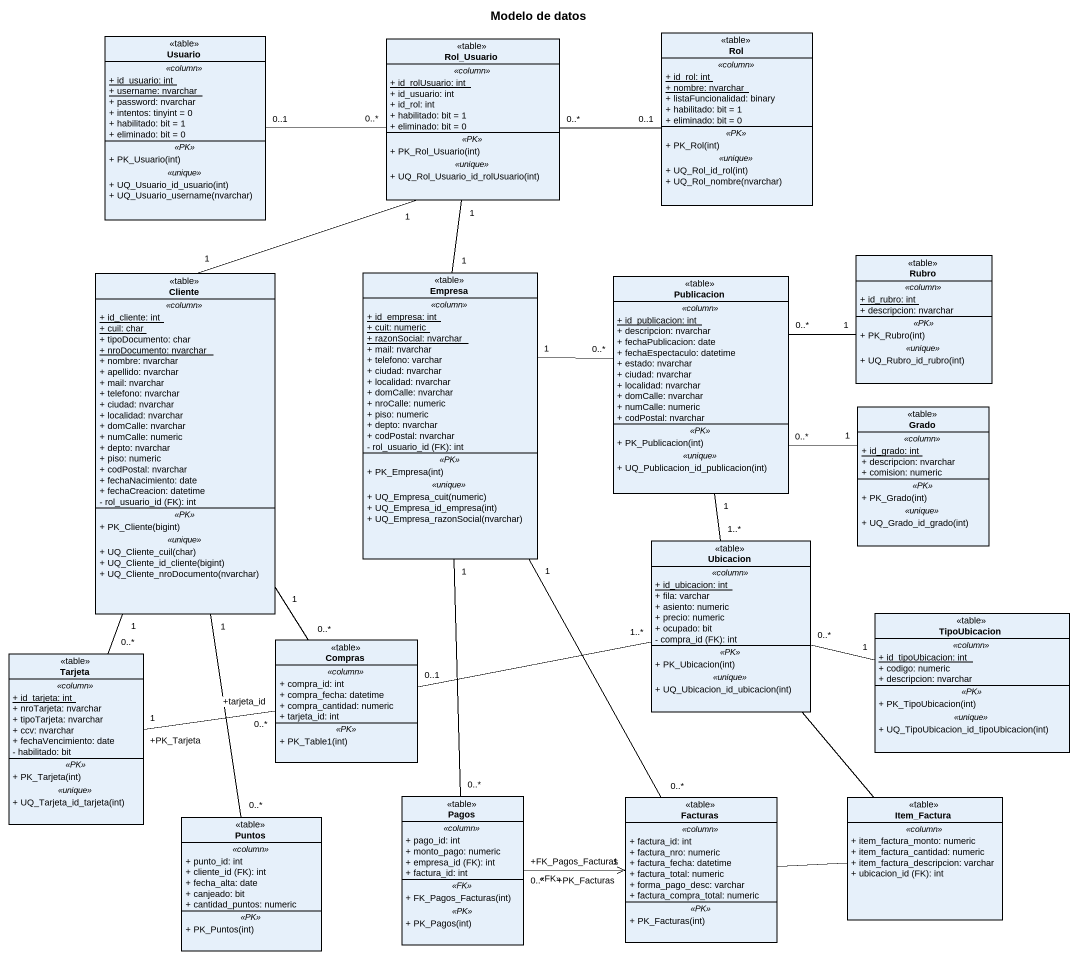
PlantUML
@startuml
title Modelo de datos
hide circle
hide empty members
skinparam classAttributeIconSize 0
class Usuario <<table>> {
  .. <<column>> ..
  {static} + id_usuario: int
  {static} + username: nvarchar
  + password: nvarchar
  + intentos: tinyint = 0
  + habilitado: bit = 1
  + eliminado: bit = 0
  .. <<PK>> ..
  + PK_Usuario(int)
  .. <<unique>> ..
  + UQ_Usuario_id_usuario(int)
  + UQ_Usuario_username(nvarchar)
}
class Rol_Usuario <<table>> {
  .. <<column>> ..
  {static} + id_rolUsuario: int
  + id_usuario: int
  + id_rol: int
  + habilitado: bit = 1
  + eliminado: bit = 0
  .. <<PK>> ..
  + PK_Rol_Usuario(int)
  .. <<unique>> ..
  + UQ_Rol_Usuario_id_rolUsuario(int)
}
class Rol <<table>> {
  .. <<column>> ..
  {static} + id_rol: int
  {static} + nombre: nvarchar
  + listaFuncionalidad: binary
  + habilitado: bit = 1
  + eliminado: bit = 0
  .. <<PK>> ..
  + PK_Rol(int)
  .. <<unique>> ..
  + UQ_Rol_id_rol(int)
  + UQ_Rol_nombre(nvarchar)
}
class Cliente <<table>> {
  .. <<column>> ..
  {static} + id_cliente: int
  {static} + cuil: char
  + tipoDocumento: char
  {static} + nroDocumento: nvarchar
  + nombre: nvarchar
  + apellido: nvarchar
  + mail: nvarchar
  + telefono: nvarchar
  + ciudad: nvarchar
  + localidad: nvarchar
  + domCalle: nvarchar
  + numCalle: numeric
  + depto: nvarchar
  + piso: numeric
  + codPostal: nvarchar
  + fechaNacimiento: date
  + fechaCreacion: datetime
  {field} - rol_usuario_id (FK): int
  .. <<PK>> ..
  + PK_Cliente(bigint)
  .. <<unique>> ..
  + UQ_Cliente_cuil(char)
  + UQ_Cliente_id_cliente(bigint)
  + UQ_Cliente_nroDocumento(nvarchar)
}
class Empresa <<table>> {
  .. <<column>> ..
  {static} + id_empresa: int
  {static} + cuit: numeric
  {static} + razonSocial: nvarchar
  + mail: nvarchar
  + telefono: varchar
  + ciudad: nvarchar
  + localidad: nvarchar
  + domCalle: nvarchar
  + nroCalle: numeric
  + piso: numeric
  + depto: nvarchar
  + codPostal: nvarchar
  {field} - rol_usuario_id (FK): int
  .. <<PK>> ..
  + PK_Empresa(int)
  .. <<unique>> ..
  + UQ_Empresa_cuit(numeric)
  + UQ_Empresa_id_empresa(int)
  + UQ_Empresa_razonSocial(nvarchar)
}
class Publicacion <<table>> {
  .. <<column>> ..
  {static} + id_publicacion: int
  + descripcion: nvarchar
  + fechaPublicacion: date
  + fechaEspectaculo: datetime
  + estado: nvarchar
  + ciudad: nvarchar
  + localidad: nvarchar
  + domCalle: nvarchar
  + numCalle: numeric
  + codPostal: nvarchar
  .. <<PK>> ..
  + PK_Publicacion(int)
  .. <<unique>> ..
  + UQ_Publicacion_id_publicacion(int)
}
class Rubro <<table>> {
  .. <<column>> ..
  {static} + id_rubro: int
  + descripcion: nvarchar
  .. <<PK>> ..
  + PK_Rubro(int)
  .. <<unique>> ..
  + UQ_Rubro_id_rubro(int)
}
class Grado <<table>> {
  .. <<column>> ..
  {static} + id_grado: int
  + descripcion: nvarchar
  + comision: numeric
  .. <<PK>> ..
  + PK_Grado(int)
  .. <<unique>> ..
  + UQ_Grado_id_grado(int)
}
class Ubicacion <<table>> {
  .. <<column>> ..
  {static} + id_ubicacion: int
  + fila: varchar
  + asiento: numeric
  + precio: numeric
  + ocupado: bit
  {field} - compra_id (FK): int
  .. <<PK>> ..
  + PK_Ubicacion(int)
  .. <<unique>> ..
  + UQ_Ubicacion_id_ubicacion(int)
}
class TipoUbicacion <<table>> {
  .. <<column>> ..
  {static} + id_tipoUbicacion: int
  + codigo: numeric
  + descripcion: nvarchar
  .. <<PK>> ..
  + PK_TipoUbicacion(int)
  .. <<unique>> ..
  + UQ_TipoUbicacion_id_tipoUbicacion(int)
}
class Tarjeta <<table>> {
  .. <<column>> ..
  {static} + id_tarjeta: int
  + nroTarjeta: nvarchar
  + tipoTarjeta: nvarchar
  + ccv: nvarchar
  + fechaVencimiento: date
  - habilitado: bit
  .. <<PK>> ..
  + PK_Tarjeta(int)
  .. <<unique>> ..
  + UQ_Tarjeta_id_tarjeta(int)
}
class Compras <<table>> {
  .. <<column>> ..
  + compra_id: int
  + compra_fecha: datetime
  + compra_cantidad: numeric
  + tarjeta_id: int
  .. <<PK>> ..
  + PK_Table1(int)
}
class Puntos <<table>> {
  .. <<column>> ..
  + punto_id: int
  {field} + cliente_id (FK): int
  + fecha_alta: date
  + canjeado: bit
  + cantidad_puntos: numeric
  .. <<PK>> ..
  + PK_Puntos(int)
}
class Pagos <<table>> {
  .. <<column>> ..
  + pago_id: int
  + monto_pago: numeric
  {field} + empresa_id (FK): int
  + factura_id: int
  .. <<FK>> ..
  + FK_Pagos_Facturas(int)
  .. <<PK>> ..
  + PK_Pagos(int)
}
class Facturas <<table>> {
  .. <<column>> ..
  + factura_id: int
  + factura_nro: numeric
  + factura_fecha: datetime
  + factura_total: numeric
  + forma_pago_desc: varchar
  + factura_compra_total: numeric
  .. <<PK>> ..
  + PK_Facturas(int)
}
class Item_Factura <<table>> {
  .. <<column>> ..
  + item_factura_monto: numeric
  + item_factura_cantidad: numeric
  + item_factura_descripcion: varchar
  {field} + ubicacion_id (FK): int
}
Usuario "0..1" -right- "0..*" Rol_Usuario
Rol_Usuario "0..*" -right- "0..1" Rol
Rol_Usuario "1" -- "1" Cliente
Cliente "1" -- "0..*" Tarjeta
Empresa "1" -up- "1" Rol_Usuario
Empresa "1" -right- "0..*" Publicacion
Publicacion "0..*" -right- "1" Rubro
Publicacion "0..*" -right- "1" Grado
Publicacion "1" -- "1..*" Ubicacion
Ubicacion "1..*" -left- "0..1" Compras
TipoUbicacion "1" -left- "0..*" Ubicacion
Compras "0..*" -up- "1" Cliente
Compras "+tarjeta_id\n0..*" -left- "+PK_Tarjeta\n1" Tarjeta
Puntos "0..*" -up- "1" Cliente
Pagos "0..*" -up- "1" Empresa
Pagos "+FK_Pagos_Facturas\n0..*" -right-> "+PK_Facturas\n1" Facturas : <<FK>>
Facturas "0..*" -up- "1" Empresa
Facturas -right- Item_Factura
Item_Factura -up- Ubicacion
@enduml
